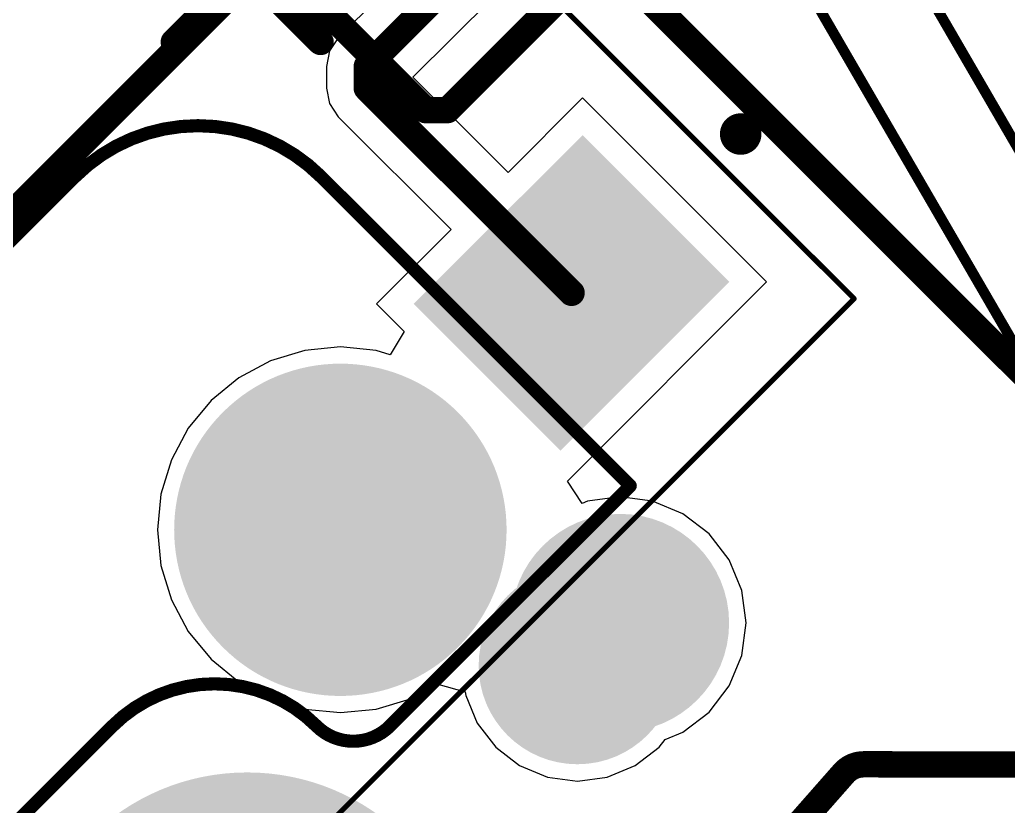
# Model space of a CAD drawing. Header units: inches. Extents: x -176 to 148, y -32 to 86.
# Drawn here: x -0.12 to 9.41, y -15.9 to -8.32 of the extents above; entities that cross this region are included whole.
import ezdxf

# ---------------------------------------------------------------- set-up
doc = ezdxf.new("R2010")
doc.units = ezdxf.units.IN
for name, color, linetype in [('Board Shape', 56, 'Continuous'), ('Bottom Layer', 5, 'Continuous'), ('Bottom Solder', 6, 'Continuous'), ('Mechanical 13', 56, 'Continuous'), ('Multi-Layer', 9, 'Continuous'), ('Pad Holes', 156, 'Continuous'), ('Top 3D Body', 216, 'Continuous'), ('Top Courtyard', 56, 'Continuous'), ('Top Layer', 1, 'Continuous'), ('Top Overlay', 2, 'Continuous'), ('Top Paste', 8, 'Continuous'), ('Top Solder', 216, 'Continuous')]:
    doc.layers.add(name, color=color, linetype=linetype)

# ---------------------------------------------------------------- blocks, each defined once
blk = doc.blocks.new('CHERRY_CPG151101S11_361')
at = {"layer": 'Bottom Layer'}
h = blk.add_hatch(color=5, dxfattribs=at)
edge = h.paths.add_edge_path()
edge.add_arc((-3.175, 1.27), 1.49999954, 0, 360)
at = {"layer": 'Bottom Solder'}
h = blk.add_hatch(color=6, dxfattribs=at)
edge = h.paths.add_edge_path()
edge.add_arc((-3.175, 1.27), 1.60159954, 0, 360)
at = {"layer": 'Multi-Layer'}
h = blk.add_hatch(color=9, dxfattribs=at)
edge = h.paths.add_edge_path()
edge.add_arc((-3.175, 1.27), 1.49999954, 0, 360)
at = {"layer": 'Pad Holes'}
h = blk.add_hatch(color=7, dxfattribs=at)
edge = h.paths.add_edge_path()
edge.add_arc((-3.175, 1.27), 1.49999954, 0, 360)
at = {"layer": 'Top Layer'}
h = blk.add_hatch(color=1, dxfattribs=at)
edge = h.paths.add_edge_path()
edge.add_arc((-3.175, 1.27), 1.49999954, 0, 360)
blk.add_hatch(color=1, dxfattribs=at).paths.add_polyline_path([(-7.51500148, 2.23000062), (-5.215001, 2.23000062), (-5.215001, 0.22999954), (-7.51500148, 0.22999954)])
at = {"layer": 'Top Paste'}
blk.add_hatch(color=8, dxfattribs=at).paths.add_polyline_path([(-7.51500148, 2.23000062), (-5.215001, 2.23000062), (-5.215001, 0.22999954), (-7.51500148, 0.22999954)])
at = {"layer": 'Top Solder'}
h = blk.add_hatch(color=216, dxfattribs=at)
edge = h.paths.add_edge_path()
edge.add_arc((-3.175, 1.27), 1.60159954, 0, 360)
blk.add_hatch(color=216, dxfattribs=at).paths.add_polyline_path([(-7.51500148, 2.23000062), (-5.215001, 2.23000062), (-5.215001, 0.22999954), (-7.51500148, 0.22999954)])
at = {"layer": 'Mechanical 13'}
for points in [[(-5.44999926, -1.26999746, 0.127, 0.127, 0), (-5.44999926, 2.94500046, 0.127, 0.127, 0)], [(-2.17499946, 2.94500046, 0.127, 0.127, 0), (-5.44999926, 2.94500046, 0.127, 0.127, 0)], [(-2.17499946, 2.94499792, 0.127, 0.127, -0.4142135623730951), (-1.67500046, 2.44499892, 0.127, 0.127, 0)], [(-0.28499816, 1.05499916, 0.127, 0.127, -0.4142135623730951), (-1.67499792, 2.44499892, 0.127, 0.127, 0)], [(4.9500028, 1.05499916, 0.127, 0.127, 0), (-0.2850007, 1.0550017, 0.127, 0.127, 0)], [(-3.7749988, -2.94500046, 0.127, 0.127, -0.4142135623730951), (-5.44999926, -1.27, 0.127, 0.127, 0)], [(5.44999926, -2.94500046, 0.127, 0.127, 0), (-3.7749988, -2.94500046, 0.127, 0.127, 0)]]:
    blk.add_lwpolyline(points, format="xyseb", dxfattribs=at)
for points in [[(-5.48174926, 2.94500046, 0.0635, 0.0635, 1), (-5.41824926, 2.94500046, 0.0635, 0.0635, 1)], [(-5.48174926, 2.94500046, 0.0635, 0.0635, 1), (-5.41824926, 2.94500046, 0.0635, 0.0635, 1)], [(-2.20674946, 2.94500046, 0.0635, 0.0635, 1), (-2.14324946, 2.94500046, 0.0635, 0.0635, 1)], [(-2.20674946, 2.94499792, 0.0635, 0.0635, 1), (-2.14324946, 2.94499792, 0.0635, 0.0635, 1)], [(-1.70675046, 2.44499892, 0.0635, 0.0635, 1), (-1.64325046, 2.44499892, 0.0635, 0.0635, 1)], [(-1.70674792, 2.44499892, 0.0635, 0.0635, 1), (-1.64324792, 2.44499892, 0.0635, 0.0635, 1)], [(-8.500000779999999, 1.29999994, 0.1999996, 0.1999996, 1), (-8.700000379999999, 1.29999994, 0.1999996, 0.1999996, 1)], [(-8.75000028, 1.29999994, 0.0999998, 0.0999998, 1), (-8.65000048, 1.29999994, 0.0999998, 0.0999998, 1)], [(-8.550000679999998, 1.29999994, 0.0999998, 0.0999998, 1), (-8.45000088, 1.29999994, 0.0999998, 0.0999998, 1)], [(-0.3167507, 1.0550017, 0.0635, 0.0635, 1), (-0.2532507, 1.0550017, 0.0635, 0.0635, 1)], [(-0.3167481599999999, 1.05499916, 0.0635, 0.0635, 1), (-0.25324816, 1.05499916, 0.0635, 0.0635, 1)], [(-5.48174926, -1.26999746, 0.0635, 0.0635, 1), (-5.41824926, -1.26999746, 0.0635, 0.0635, 1)], [(-5.48174926, -1.27, 0.0635, 0.0635, 1), (-5.41824926, -1.27, 0.0635, 0.0635, 1)], [(-3.8067488, -2.94500046, 0.0635, 0.0635, 1), (-3.7432488, -2.94500046, 0.0635, 0.0635, 1)], [(-3.8067488, -2.94500046, 0.0635, 0.0635, 1), (-3.7432488, -2.94500046, 0.0635, 0.0635, 1)]]:
    blk.add_lwpolyline(points, format="xyseb", close=True, dxfattribs=at)
at = {"layer": 'Top 3D Body'}
for points in [[(-8.889999999999999, -5.715, 0.254, 0.254, 0), (-8.889999999999999, 13.335, 0.254, 0.254, 0)], [(-6.36500124, -3.19000124, 0.254, 0.254, 0), (-6.36500124, -2.1900007, 0.254, 0.254, 0)], [(-5.3650007, -3.19000124, 0.254, 0.254, 0), (-6.36500124, -3.19000124, 0.254, 0.254, 0)]]:
    blk.add_lwpolyline(points, format="xyseb", dxfattribs=at)
for points in [[(-6.428501239999999, -2.1900007, 0.127, 0.127, 1), (-6.301501239999999, -2.1900007, 0.127, 0.127, 1)], [(-5.4285007, -3.19000124, 0.127, 0.127, 1), (-5.3015007, -3.19000124, 0.127, 0.127, 1)]]:
    blk.add_lwpolyline(points, format="xyseb", close=True, dxfattribs=at)
at = {"layer": 'Top Courtyard'}
for points in [[(-8.24999874, -3.19499996, 0.0499999, 0.0499999, 0), (-8.24999874, 3.19499996, 0.0499999, 0.0499999, 0)], [(8.24999874, 3.19499996, 0.0499999, 0.0499999, 0), (-8.24999874, 3.19499996, 0.0499999, 0.0499999, 0)], [(8.24999874, -3.19499996, 0.0499999, 0.0499999, 0), (-8.24999874, -3.19499996, 0.0499999, 0.0499999, 0)]]:
    blk.add_lwpolyline(points, format="xyseb", dxfattribs=at)
blk.add_lwpolyline([(-8.26249808, 3.19499996, 0.02499868, 0.02499868, 1), (-8.2374994, 3.19499996, 0.02499868, 0.02499868, 1)], format="xyseb", close=True, dxfattribs=at)
blk.add_lwpolyline([(-8.26249808, 3.19499996, 0.02499868, 0.02499868, 1), (-8.2374994, 3.19499996, 0.02499868, 0.02499868, 1)], format="xyseb", close=True, dxfattribs=at)
at = {"layer": 'Top Overlay'}
for points in [[(-2.17499946, 2.94499792, 0.127, 0.127, -0.4142135623730951), (-1.67500046, 2.44499892, 0.127, 0.127, 0)], [(-0.28499816, 1.05499916, 0.127, 0.127, -0.4142135623730951), (-1.67499792, 2.44499892, 0.127, 0.127, 0)], [(4.9500028, 1.05499916, 0.127, 0.127, 0), (-0.2850007, 1.0550017, 0.127, 0.127, 0)], [(-5.44999926, -1.26999746, 0.127, 0.127, 0), (-5.44999926, -0.29999686, 0.127, 0.127, 0)], [(-3.7749988, -2.94500046, 0.127, 0.127, -0.4142135623730951), (-5.44999926, -1.27, 0.127, 0.127, 0)], [(2.17499946, -2.94500046, 0.127, 0.127, 0), (-3.7749988, -2.94500046, 0.127, 0.127, 0)]]:
    blk.add_lwpolyline(points, format="xyseb", dxfattribs=at)
for points in [[(-2.20674946, 2.94499792, 0.0635, 0.0635, 1), (-2.14324946, 2.94499792, 0.0635, 0.0635, 1)], [(-1.70675046, 2.44499892, 0.0635, 0.0635, 1), (-1.64325046, 2.44499892, 0.0635, 0.0635, 1)], [(-1.70674792, 2.44499892, 0.0635, 0.0635, 1), (-1.64324792, 2.44499892, 0.0635, 0.0635, 1)], [(-8.500000779999999, 1.29999994, 0.1999996, 0.1999996, 1), (-8.700000379999999, 1.29999994, 0.1999996, 0.1999996, 1)], [(-8.75000028, 1.29999994, 0.0999998, 0.0999998, 1), (-8.65000048, 1.29999994, 0.0999998, 0.0999998, 1)], [(-8.550000679999998, 1.29999994, 0.0999998, 0.0999998, 1), (-8.45000088, 1.29999994, 0.0999998, 0.0999998, 1)], [(-0.3167507, 1.0550017, 0.0635, 0.0635, 1), (-0.2532507, 1.0550017, 0.0635, 0.0635, 1)], [(-0.3167481599999999, 1.05499916, 0.0635, 0.0635, 1), (-0.25324816, 1.05499916, 0.0635, 0.0635, 1)], [(-5.48174926, -0.29999686, 0.0635, 0.0635, 1), (-5.41824926, -0.29999686, 0.0635, 0.0635, 1)], [(-5.48174926, -1.26999746, 0.0635, 0.0635, 1), (-5.41824926, -1.26999746, 0.0635, 0.0635, 1)], [(-5.48174926, -1.27, 0.0635, 0.0635, 1), (-5.41824926, -1.27, 0.0635, 0.0635, 1)], [(-3.8067488, -2.94500046, 0.0635, 0.0635, 1), (-3.7432488, -2.94500046, 0.0635, 0.0635, 1)], [(-3.8067488, -2.94500046, 0.0635, 0.0635, 1), (-3.7432488, -2.94500046, 0.0635, 0.0635, 1)]]:
    blk.add_lwpolyline(points, format="xyseb", close=True, dxfattribs=at)

msp = doc.modelspace()

# ---------------------------------------------------------------- hatches: boundary and pattern name
at = {"layer": 'Bottom Layer'}
h = msp.add_hatch(color=5, dxfattribs=at)
edge = h.paths.add_edge_path()
edge.add_arc((5.6670956, -14.13789908), 0.9499980999999998, 0, 360)
h = msp.add_hatch(color=5, dxfattribs=at)
edge = h.paths.add_edge_path()
edge.add_arc((5.2569745, -14.54802018), 0.8499983, 0, 360)
h = msp.add_hatch(color=5, dxfattribs=at)
edge = h.paths.add_edge_path()
edge.add_arc((2.07499458, -17.7300001), 2.04999844, 0, 360)
at = {"layer": 'Bottom Solder'}
h = msp.add_hatch(color=6, dxfattribs=at)
edge = h.paths.add_edge_path()
edge.add_arc((5.6670956, -14.13789908), 1.0515981, 0, 360)
h = msp.add_hatch(color=6, dxfattribs=at)
edge = h.paths.add_edge_path()
edge.add_arc((5.2569745, -14.54802018), 0.9515982999999999, 0, 360)
h = msp.add_hatch(color=6, dxfattribs=at)
edge = h.paths.add_edge_path()
edge.add_arc((2.07499458, -17.7300001), 2.15159844, 0, 360)
at = {"layer": 'Multi-Layer'}
h = msp.add_hatch(color=9, dxfattribs=at)
edge = h.paths.add_edge_path()
edge.add_arc((5.6670956, -14.13789908), 0.9499980999999998, 0, 360)
h = msp.add_hatch(color=9, dxfattribs=at)
edge = h.paths.add_edge_path()
edge.add_arc((5.2569745, -14.54802018), 0.8499983, 0, 360)
h = msp.add_hatch(color=9, dxfattribs=at)
edge = h.paths.add_edge_path()
edge.add_arc((2.07499458, -17.7300001), 2.04999844, 0, 360)
at = {"layer": 'Pad Holes'}
h = msp.add_hatch(color=7, dxfattribs=at)
edge = h.paths.add_edge_path()
edge.add_arc((5.6670956, -14.13789908), 0.9499980999999998, 0, 360)
h = msp.add_hatch(color=7, dxfattribs=at)
edge = h.paths.add_edge_path()
edge.add_arc((5.2569745, -14.54802018), 0.8499983, 0, 360)
h = msp.add_hatch(color=7, dxfattribs=at)
edge = h.paths.add_edge_path()
edge.add_arc((2.07499458, -17.7300001), 2.04999844, 0, 360)
at = {"layer": 'Top Layer'}
h = msp.add_hatch(color=1, dxfattribs=at)
edge = h.paths.add_edge_path()
edge.add_arc((5.6670956, -14.13789908), 0.9499980999999998, 0, 360)
h = msp.add_hatch(color=1, dxfattribs=at)
edge = h.paths.add_edge_path()
edge.add_arc((5.2569745, -14.54802018), 0.8499983, 0, 360)
h = msp.add_hatch(color=1, dxfattribs=at)
edge = h.paths.add_edge_path()
edge.add_arc((2.07499458, -17.7300001), 2.04999844, 0, 360)
at = {"layer": 'Top Solder'}
h = msp.add_hatch(color=216, dxfattribs=at)
edge = h.paths.add_edge_path()
edge.add_arc((5.6670956, -14.13789908), 1.0515981, 0, 360)
h = msp.add_hatch(color=216, dxfattribs=at)
edge = h.paths.add_edge_path()
edge.add_arc((5.2569745, -14.54802018), 0.9515982999999999, 0, 360)
h = msp.add_hatch(color=216, dxfattribs=at)
edge = h.paths.add_edge_path()
edge.add_arc((2.07499458, -17.7300001), 2.15159844, 0, 360)

# ---------------------------------------------------------------- linework, layer by layer
at = {"layer": 'Board Shape'}
for points in [[(8.417021519999999, -7.6927964, 0.0999998, 0.0999998, 0), (11.73133798, -13.40470522, 0.0999998, 0.0999998, 0)], [(8.417021519999999, -7.6927964, 0.0999998, 0.0999998, 0), (11.73133798, -13.40470522, 0.0999998, 0.0999998, 0)], [(8.417021519999999, -7.6927964, 0.0999998, 0.0999998, 0), (11.73133798, -13.40470522, 0.0999998, 0.0999998, 0)], [(7.570812899999999, -8.186419999999998, 0.0999998, 0.0999998, 0), (10.88512936, -13.89832628, 0.0999998, 0.0999998, 0)], [(7.570812899999999, -8.186419999999998, 0.0999998, 0.0999998, 0), (10.88512936, -13.89832628, 0.0999998, 0.0999998, 0)], [(7.570812899999999, -8.186419999999998, 0.0999998, 0.0999998, 0), (10.88512936, -13.89832628, 0.0999998, 0.0999998, 0)]]:
    msp.add_lwpolyline(points, format="xyseb", dxfattribs=at)
at = {"layer": 'Bottom Layer'}
for points in [[(4.0052117, -9.194792379999999, 0.254, 0.254, 0), (8.832014339999999, -4.367989740000001, 0.254, 0.254, 0)], [(-1.39999974, -11.40000006, 0.254, 0.254, 0), (1.90000128, -8.09999904, 0.254, 0.254, 0)], [(2.69999968, -8.09999904, 0.254, 0.254, 0), (3.794793019999999, -9.194792379999999, 0.254, 0.254, 0)], [(3.794793019999999, -9.194792379999999, 0.254, 0.254, 0), (4.0052117, -9.194792379999999, 0.254, 0.254, 0)]]:
    msp.add_lwpolyline(points, format="xyseb", dxfattribs=at)
for points in [[(3.73129302, -9.194792379999999, 0.127, 0.127, 1), (3.85829302, -9.194792379999999, 0.127, 0.127, 1)], [(3.73129302, -9.194792379999999, 0.127, 0.127, 1), (3.85829302, -9.194792379999999, 0.127, 0.127, 1)], [(3.9417117, -9.194792379999999, 0.127, 0.127, 1), (4.0687117, -9.194792379999999, 0.127, 0.127, 1)], [(3.9417117, -9.194792379999999, 0.127, 0.127, 1), (4.0687117, -9.194792379999999, 0.127, 0.127, 1)]]:
    msp.add_lwpolyline(points, format="xyseb", close=True, dxfattribs=at)
at = {"layer": 'Top Layer'}
for p, q in [((3.67161826, -8.877752119999998), (7.771231599999999, -4.77814132)), ((6.15435904, -5.29626576), (2.95277032, -8.49785702)), ((2.95277032, -8.49785702), (2.8685617, -8.6238842)), ((2.8685617, -8.6238842), (2.83899102, -8.77254278)), ((2.83899102, -8.77254278), (2.83899102, -8.98296146)), ((4.588382999999999, -9.794516859999998), (3.67161826, -8.877752119999998)), ((2.83899102, -8.98296146), (2.8685617, -9.13162004)), ((2.8685617, -9.13162004), (2.95277032, -9.257647219999999)), ((5.30647148, -9.07642838), (4.588382999999999, -9.794516859999998)), ((7.079896939999999, -10.84985384), (5.30647148, -9.07642838)), ((2.95277032, -9.257647219999999), (4.03901148, -10.34388838)), ((4.03901148, -10.34388838), (3.32091538, -11.06198448)), ((5.159883, -12.76986778), (7.079896939999999, -10.84985384)), ((3.32091538, -11.06198448), (3.5865689, -11.327638)), ((3.5865689, -11.327638), (3.451953979999999, -11.55223242)), ((2.62917686, -11.5112546), (2.29854506, -11.61154904)), ((2.9730192, -11.47738878), (2.62917686, -11.5112546)), ((3.31686154, -11.5112546), (2.9730192, -11.47738878)), ((3.451953979999999, -11.55223242), (3.31686154, -11.5112546)), ((2.29854506, -11.61154904), (1.9938365, -11.77442146)), ((1.9938365, -11.77442146), (1.72675296, -11.99360822)), ((1.72675296, -11.99360822), (1.5075662, -12.26069176)), ((1.5075662, -12.26069176), (1.34469378, -12.56540032)), ((1.34469378, -12.56540032), (1.24439934, -12.89603212)), ((5.30376384, -12.98519882), (5.159883, -12.76986778)), ((1.24439934, -12.89603212), (1.21053352, -13.23987446)), ((5.6670956, -12.92351238), (5.35278838, -12.96489152)), ((5.98140028, -12.96489152), (5.6670956, -12.92351238)), ((5.35278838, -12.96489152), (5.30376384, -12.98519882)), ((6.27428768, -13.08620954), (5.98140028, -12.96489152)), ((6.52579594, -13.27919874), (6.27428768, -13.08620954)), ((1.21053352, -13.23987446), (1.24439934, -13.5837168)), ((6.71878514, -13.530707), (6.52579594, -13.27919874)), ((1.24439934, -13.5837168), (1.34469378, -13.9143486)), ((6.84010316, -13.8235944), (6.71878514, -13.530707)), ((6.8814823, -14.13789908), (6.84010316, -13.8235944)), ((1.34469378, -13.9143486), (1.5075662, -14.21905716)), ((6.84010316, -14.4522063), (6.8814823, -14.13789908)), ((1.5075662, -14.21905716), (1.72675296, -14.4861407)), ((6.71878514, -14.74509116), (6.84010316, -14.4522063)), ((1.72675296, -14.4861407), (1.9938365, -14.70532746)), ((1.9938365, -14.70532746), (2.29854506, -14.86819988)), ((3.64749334, -14.86819988), (3.91087356, -14.72741784)), ((3.91087356, -14.72741784), (4.17682426, -14.80152996)), ((6.52579594, -14.99659942), (6.71878514, -14.74509116)), ((4.17682426, -14.80152996), (4.18139118, -14.83622128)), ((4.18139118, -14.83622128), (4.292633019999999, -15.1047831)), ((2.29854506, -14.86819988), (2.62917686, -14.96849432)), ((3.31686154, -14.96849432), (3.64749334, -14.86819988)), ((2.62917686, -14.96849432), (2.9730192, -15.00236014)), ((2.9730192, -15.00236014), (3.31686154, -14.96849432)), ((6.27428768, -15.18958862), (6.52579594, -14.99659942)), ((4.292633019999999, -15.1047831), (4.46959228, -15.3354024)), ((6.101242559999999, -15.26126742), (6.27428768, -15.18958862)), ((6.04435672, -15.3354024), (6.101242559999999, -15.26126742)), ((4.46959228, -15.3354024), (4.70021158, -15.51236166)), ((5.813737419999999, -15.51236166), (6.04435672, -15.3354024)), ((4.70021158, -15.51236166), (4.968773399999999, -15.6236035)), ((5.5451756, -15.6236035), (5.813737419999999, -15.51236166)), ((4.968773399999999, -15.6236035), (5.2569745, -15.66154602)), ((5.2569745, -15.66154602), (5.5451756, -15.6236035))]:
    msp.add_line(p, q, dxfattribs=at)
for points in [[(3.22745608, -8.77254278, 0.254, 0.254, 0), (7.4965433, -4.50345556, 0.254, 0.254, 0)], [(3.22745608, -8.98296146, 0.254, 0.254, 0), (3.22745608, -8.77254278, 0.254, 0.254, 0)], [(3.22745608, -8.98296146, 0.254, 0.254, 0), (5.200411239999999, -10.95591662, 0.254, 0.254, 0)], [(5.200411239999999, -10.95591662, 0.254, 0.254, 0), (5.20041378, -10.95591662, 0.254, 0.254, 0)], [(7.824663039999999, -15.58566606, 0.254, 0.254, -0.2149307805117723), (8.01507668, -15.50014934, 0.254, 0.254, 0)], [(8.01507668, -15.50015188, 0.254, 0.254, 0), (10.3017574, -15.50312876, 0.254, 0.254, 0)], [(5.32689816, -18.42558672, 0.254, 0.254, 0), (7.824010260000001, -15.58640266, 0.254, 0.254, 0)], [(7.824010260000001, -15.58640266, 0.254, 0.254, 0), (7.82466558, -15.58566606, 0.254, 0.254, 0)]]:
    msp.add_lwpolyline(points, format="xyseb", dxfattribs=at)
for points in [[(3.16395608, -8.77254278, 0.127, 0.127, 1), (3.29095608, -8.77254278, 0.127, 0.127, 1)], [(3.16395608, -8.77254278, 0.127, 0.127, 1), (3.29095608, -8.77254278, 0.127, 0.127, 1)], [(3.16395608, -8.98296146, 0.127, 0.127, 1), (3.29095608, -8.98296146, 0.127, 0.127, 1)], [(3.16395608, -8.98296146, 0.127, 0.127, 1), (3.29095608, -8.98296146, 0.127, 0.127, 1)], [(5.13691124, -10.95591662, 0.127, 0.127, 1), (5.26391124, -10.95591662, 0.127, 0.127, 1)], [(5.13691124, -10.95591662, 0.127, 0.127, 1), (5.26391124, -10.95591662, 0.127, 0.127, 1)], [(5.13691378, -10.95591662, 0.127, 0.127, 1), (5.263913779999999, -10.95591662, 0.127, 0.127, 1)], [(7.95157668, -15.50014934, 0.127, 0.127, 1), (8.07857668, -15.50014934, 0.127, 0.127, 1)], [(7.95157668, -15.50015188, 0.127, 0.127, 1), (8.07857668, -15.50015188, 0.127, 0.127, 1)], [(7.76051026, -15.58640266, 0.127, 0.127, 1), (7.88751026, -15.58640266, 0.127, 0.127, 1)], [(7.76051026, -15.58640266, 0.127, 0.127, 1), (7.88751026, -15.58640266, 0.127, 0.127, 1)], [(7.76116304, -15.58566606, 0.127, 0.127, 1), (7.888163039999999, -15.58566606, 0.127, 0.127, 1)], [(7.761165579999999, -15.58566606, 0.127, 0.127, 1), (7.888165579999999, -15.58566606, 0.127, 0.127, 1)]]:
    msp.add_lwpolyline(points, format="xyseb", close=True, dxfattribs=at)

# ---------------------------------------------------------------- block references
at = {"rotation": 225}
msp.add_blockref('CHERRY_CPG151101S11_361', (-0.17007078, -14.58691266), dxfattribs=at)

doc.saveas('drawing.dxf')
